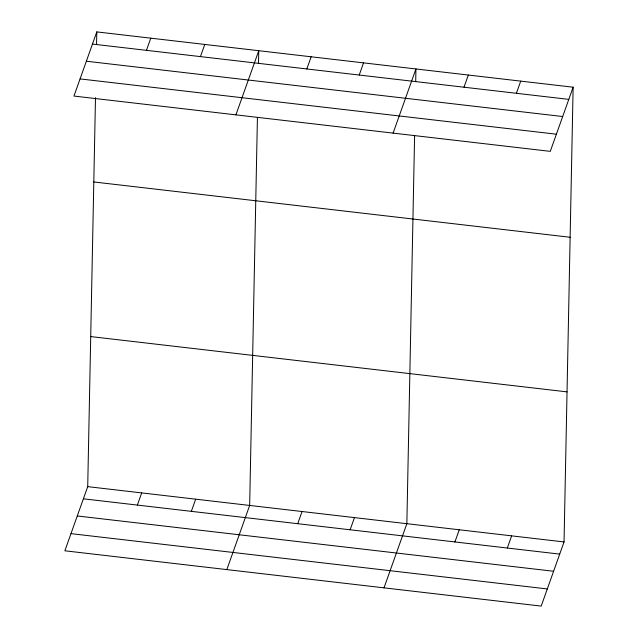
<?xml version="1.0" encoding="UTF-8"?>
<svg xmlns="http://www.w3.org/2000/svg" width="638" height="638" viewBox="0 0 638 638"><rect width="100%" height="100%" fill="white"/><g stroke="black" fill="none" stroke-linecap="round" stroke-linejoin="round"><path stroke-width="0.96" d="M573.131 87.207L550.283 151.358L73.96 96.059L96.801 31.9L573.131 87.207L564.04 541.941L541.199 606.1L64.869 550.793L87.717 486.642L95.493 97.614M96.545 44.652L96.801 31.9M257.425 117.4L249.665 505.44L226.825 569.598M258.502 63.457L258.757 50.705L235.908 114.864M414.604 135.647L406.853 523.694L384.012 587.853M415.689 81.704L415.944 68.952L393.096 133.111M146.453 50.338L150.783 38.168M200.436 56.607L204.774 44.437M137.369 505.081L141.7 492.903M306.814 68.96L311.153 56.79M191.352 511.341L195.683 499.171M359.21 75.037L363.548 62.867M297.731 523.694L302.061 511.524M464.001 87.207L468.34 75.037M350.126 529.779L354.457 517.609M516.397 93.292L520.736 81.122M454.918 541.949L459.248 529.779M507.314 548.026L511.644 535.856M92.47 44.07L568.793 99.376M86.361 61.224L562.684 116.531M80.069 78.905L556.392 134.203M93.802 181.966L570.133 237.264M90.716 336.577L567.038 391.876M87.717 486.642L564.04 541.941M83.387 498.812L559.709 554.111M77.278 515.967L553.601 571.265M70.985 533.639L547.308 588.946"/></g></svg>
